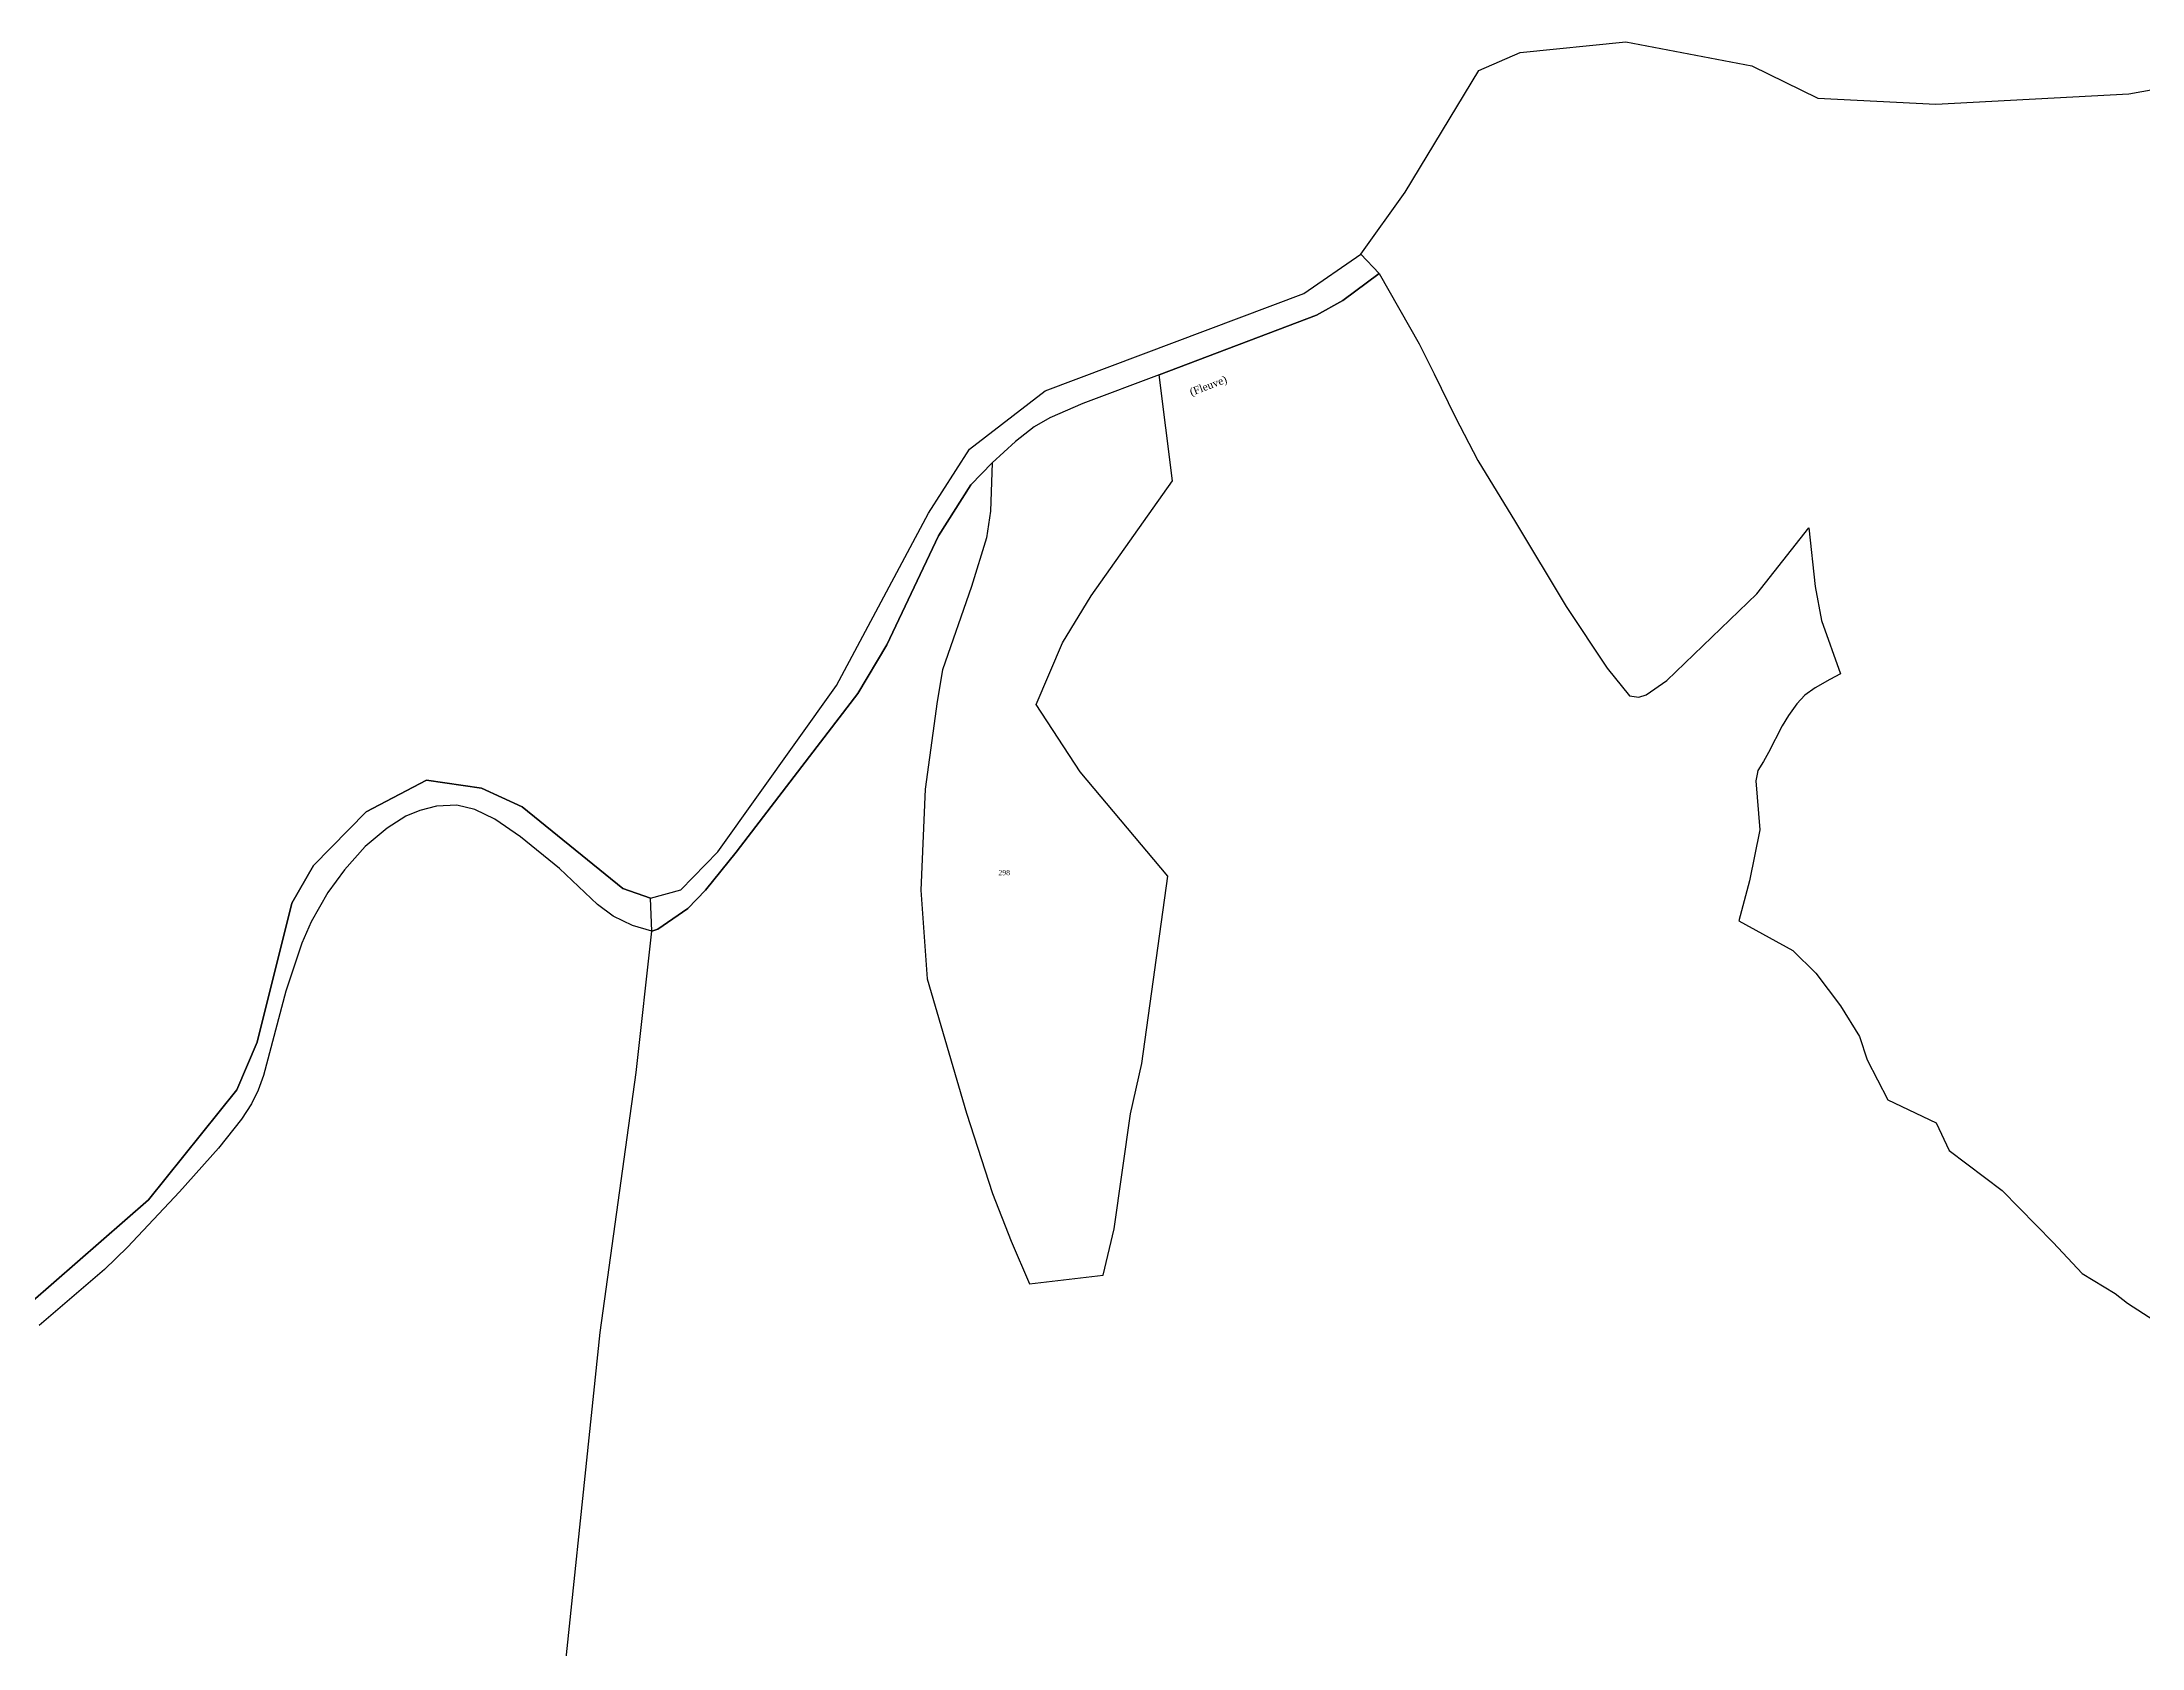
# Model space of a CAD drawing. Extents: x 1204521 to 1207304, y 6151741 to 6153999.
# Drawn here: x 1205646 to 1206475, y 6153249 to 6153883 of the extents above; entities that cross this region are included whole.
import ezdxf

# ---------------------------------------------------------------- set-up
doc = ezdxf.new("R2010")
doc.units = 0
doc.linetypes.add('CONTINU', pattern=[0])
for name, color, linetype in [('1LIEUDIT', 7, 'CONTINU'), ('1PARCELLE', 7, 'CONTINU'), ('1SECTION', 7, 'CONTINU'), ('1SUBDSECT', 7, 'CONTINU'), ('1TRONFLUV', 7, 'CONTINU'), ('3PARCELLETEX', 7, 'CONTINU'), ('3TRONFLUVTEX', 7, 'CONTINU')]:
    doc.layers.add(name, color=color, linetype=linetype)
doc.styles.get("Standard").update_dxf_attribs({"font": 'Times New Roman'})

msp = doc.modelspace()

# ---------------------------------------------------------------- linework, layer by layer
at = {"layer": '1LIEUDIT'}
for points in [[(1205848.16, 6153200.68), (1205866.28, 6153373.31), (1205880.41, 6153475.97), (1205886.69, 6153531.73), (1205886.13, 6153544.77), (1205898.03, 6153548.02), (1205912.72, 6153563.01), (1205959.55, 6153628.79), (1205995.82, 6153696.75), (1206012.04, 6153722.05), (1206041.95, 6153745.07), (1206144.09, 6153783.54), (1206166.5, 6153799.08), (1206173.73, 6153791.43), (1206189.62, 6153763.57), (1206195.54, 6153751.75), (1206203.8, 6153734.86), (1206212.74, 6153717.56), (1206227.55, 6153693.22), (1206247.63, 6153659.96), (1206263.78, 6153635.63), (1206272.64, 6153624.64), (1206276.36, 6153624.08), (1206279.24, 6153625), (1206287.38, 6153630.67), (1206322.95, 6153664.96), (1206343.41, 6153691.02), (1206345.97, 6153667.78), (1206348.39, 6153654.33), (1206355.93, 6153633.31), (1206351.72, 6153631.15), (1206345.98, 6153627.77), (1206341.81, 6153624.91), (1206338.63, 6153621.52), (1206335.35, 6153616.86), (1206332.83, 6153612.74), (1206327.49, 6153602.25), (1206325.5, 6153598.7), (1206323.31, 6153595.2), (1206323.01, 6153593.69), (1206322.53, 6153591.15), (1206324.07, 6153571.68), (1206320.03, 6153551.56), (1206315.75, 6153535.88), (1206337.08, 6153524.06), (1206346.14, 6153515.14), (1206355.98, 6153502.21), (1206363.43, 6153490.09), (1206366.45, 6153480.91), (1206374.61, 6153465.12), (1206393.63, 6153456.04), (1206398.83, 6153445.17), (1206419.76, 6153429.31), (1206439.94, 6153408.87), (1206451.31, 6153396.64), (1206464.32, 6153388.75), (1206469.21, 6153384.83), (1206487.8, 6153372.88)], [(1205848.16, 6153200.68), (1205866.28, 6153373.31), (1205880.41, 6153475.97), (1205886.69, 6153531.73), (1205886.13, 6153544.77), (1205875.18, 6153548.59), (1205835.48, 6153580.84), (1205819.33, 6153588.19), (1205797.65, 6153591.41), (1205773.86, 6153578.91), (1205753.11, 6153557.63), (1205744.49, 6153542.74), (1205730.86, 6153487.97), (1205722.85, 6153469.13), (1205687.87, 6153425.63), (1205641.23, 6153384.92)]]:
    msp.add_lwpolyline(points, dxfattribs=at)
at = {"layer": '1PARCELLE'}
for points in [[(1205848.16, 6153200.68), (1205866.28, 6153373.31), (1205880.41, 6153475.97), (1205886.69, 6153531.73), (1205888.98, 6153532.57), (1205900.89, 6153540.63), (1205907.87, 6153547.94), (1205919.92, 6153562.93), (1205945.87, 6153596.73), (1205967.91, 6153625.57), (1205979.46, 6153644.82), (1205999.82, 6153687.8), (1206012.64, 6153707.9), (1206020.94, 6153716.68), (1206020.4, 6153697.49), (1206018.76, 6153686.96), (1206012.81, 6153667.79), (1206001.36, 6153634.97), (1205999.22, 6153622.47), (1205994.51, 6153587.75), (1205992.88, 6153547.98), (1205995.29, 6153512.89), (1206010.84, 6153459.89), (1206021.11, 6153428.13), (1206028.44, 6153409.34), (1206035.74, 6153392.54), (1206064.85, 6153395.9), (1206069.18, 6153414.18), (1206075.66, 6153459.65), (1206080.02, 6153479.53), (1206090.34, 6153553.39), (1206055.76, 6153594.65), (1206038.38, 6153621.26), (1206048.82, 6153645.52), (1206060.12, 6153664.15), (1206092.25, 6153709.58), (1206086.87, 6153751.39), (1206149.04, 6153774.93), (1206159.44, 6153780.72), (1206173.73, 6153791.43), (1206189.62, 6153763.57), (1206195.54, 6153751.75), (1206203.8, 6153734.86), (1206212.74, 6153717.56), (1206227.55, 6153693.22), (1206247.63, 6153659.96), (1206263.78, 6153635.63), (1206272.64, 6153624.64), (1206276.36, 6153624.08), (1206279.24, 6153625), (1206287.38, 6153630.67), (1206322.95, 6153664.96), (1206343.41, 6153691.02), (1206345.97, 6153667.78), (1206348.39, 6153654.33), (1206355.93, 6153633.31), (1206351.72, 6153631.15), (1206345.98, 6153627.77), (1206341.81, 6153624.91), (1206338.63, 6153621.52), (1206335.35, 6153616.86), (1206332.83, 6153612.74), (1206327.49, 6153602.25), (1206325.5, 6153598.7), (1206323.31, 6153595.2), (1206323.01, 6153593.69), (1206322.53, 6153591.15), (1206324.07, 6153571.68), (1206320.03, 6153551.56), (1206315.75, 6153535.88), (1206337.08, 6153524.06), (1206346.14, 6153515.14), (1206355.98, 6153502.21), (1206363.43, 6153490.09), (1206366.45, 6153480.91), (1206374.61, 6153465.12), (1206393.63, 6153456.04), (1206398.83, 6153445.17), (1206419.76, 6153429.31), (1206439.94, 6153408.87), (1206451.31, 6153396.64), (1206464.32, 6153388.75), (1206469.21, 6153384.83), (1206487.8, 6153372.88)], [(1205848.16, 6153200.68), (1205866.28, 6153373.31), (1205880.41, 6153475.97), (1205886.69, 6153531.73), (1205879.01, 6153534), (1205871.32, 6153537.67), (1205865.2, 6153542.22), (1205850.2, 6153556.44), (1205834.79, 6153569), (1205824.65, 6153575.91), (1205816.74, 6153579.76), (1205809.62, 6153581.42), (1205801.6, 6153581.04), (1205795, 6153579.44), (1205789.46, 6153577.15), (1205782.11, 6153572.42), (1205773.47, 6153565.1), (1205765.34, 6153555.95), (1205758.75, 6153546.97), (1205752.13, 6153535.36), (1205748.46, 6153526.98), (1205742.16, 6153508.1), (1205733.35, 6153474.79), (1205731.25, 6153469), (1205728.57, 6153463.54), (1205724.6, 6153457.48), (1205715.54, 6153446.12), (1205700.2, 6153428.89), (1205679.58, 6153407.04), (1205670.52, 6153398.19), (1205644.78, 6153376.04)]]:
    msp.add_lwpolyline(points, dxfattribs=at)
msp.add_lwpolyline([(1206020.94, 6153716.68), (1206020.4, 6153697.49), (1206018.76, 6153686.96), (1206012.81, 6153667.79), (1206001.36, 6153634.97), (1205999.22, 6153622.47), (1205994.51, 6153587.75), (1205992.88, 6153547.98), (1205995.29, 6153512.89), (1206010.84, 6153459.89), (1206021.11, 6153428.13), (1206028.44, 6153409.34), (1206035.74, 6153392.54), (1206064.85, 6153395.9), (1206069.18, 6153414.18), (1206075.66, 6153459.65), (1206080.02, 6153479.53), (1206090.34, 6153553.39), (1206055.76, 6153594.65), (1206038.38, 6153621.26), (1206048.82, 6153645.52), (1206060.12, 6153664.15), (1206092.25, 6153709.58), (1206086.87, 6153751.39), (1206056.8, 6153740.03), (1206043.8, 6153734.39), (1206037.55, 6153730.82), (1206030.16, 6153725.07), (1206020.94, 6153716.68)], close=True, dxfattribs=at)
at = {"layer": '1SECTION'}
msp.add_lwpolyline([(1205641.23, 6153384.92), (1205687.87, 6153425.63), (1205722.85, 6153469.13), (1205730.86, 6153487.97), (1205744.49, 6153542.74), (1205753.11, 6153557.63), (1205773.86, 6153578.91), (1205797.65, 6153591.41), (1205819.33, 6153588.19), (1205835.48, 6153580.84), (1205875.18, 6153548.59), (1205886.13, 6153544.77), (1205898.03, 6153548.02), (1205912.72, 6153563.01), (1205959.55, 6153628.79), (1205995.82, 6153696.75), (1206012.04, 6153722.05), (1206041.95, 6153745.07), (1206144.09, 6153783.54), (1206166.5, 6153799.08), (1206184.01, 6153823.44), (1206213.07, 6153871.52), (1206229.41, 6153878.63), (1206271.18, 6153882.78), (1206320.93, 6153873.41), (1206346.91, 6153860.59), (1206393.55, 6153858.27), (1206469.7, 6153862.34), (1206580.45, 6153882.24)], dxfattribs=at)
at = {"layer": '1SUBDSECT'}
msp.add_lwpolyline([(1205641.23, 6153384.92), (1205687.87, 6153425.63), (1205722.85, 6153469.13), (1205730.86, 6153487.97), (1205744.49, 6153542.74), (1205753.11, 6153557.63), (1205773.86, 6153578.91), (1205797.65, 6153591.41), (1205819.33, 6153588.19), (1205835.48, 6153580.84), (1205875.18, 6153548.59), (1205886.13, 6153544.77), (1205898.03, 6153548.02), (1205912.72, 6153563.01), (1205959.55, 6153628.79), (1205995.82, 6153696.75), (1206012.04, 6153722.05), (1206041.95, 6153745.07), (1206144.09, 6153783.54), (1206166.5, 6153799.08), (1206166.5, 6153799.08), (1206173.73, 6153791.43), (1206189.62, 6153763.57), (1206195.54, 6153751.75), (1206203.8, 6153734.86), (1206212.74, 6153717.56), (1206227.55, 6153693.22), (1206247.63, 6153659.96), (1206263.78, 6153635.63), (1206272.64, 6153624.64), (1206276.36, 6153624.08), (1206279.24, 6153625), (1206287.38, 6153630.67), (1206322.95, 6153664.96), (1206343.41, 6153691.02), (1206345.97, 6153667.78), (1206348.39, 6153654.33), (1206355.93, 6153633.31), (1206351.72, 6153631.15), (1206345.98, 6153627.77), (1206341.81, 6153624.91), (1206338.63, 6153621.52), (1206335.35, 6153616.86), (1206332.83, 6153612.74), (1206327.49, 6153602.25), (1206325.5, 6153598.7), (1206323.31, 6153595.2), (1206323.01, 6153593.69), (1206322.53, 6153591.15), (1206324.07, 6153571.68), (1206320.03, 6153551.56), (1206315.75, 6153535.88), (1206337.08, 6153524.06), (1206346.14, 6153515.14), (1206355.98, 6153502.21), (1206363.43, 6153490.09), (1206366.45, 6153480.91), (1206374.61, 6153465.12), (1206393.63, 6153456.04), (1206398.83, 6153445.17), (1206419.76, 6153429.31), (1206439.94, 6153408.87), (1206451.31, 6153396.64), (1206464.32, 6153388.75), (1206469.21, 6153384.83), (1206487.8, 6153372.88)], dxfattribs=at)
at = {"layer": '1TRONFLUV'}
msp.add_lwpolyline([(1205641.23, 6153384.92), (1205687.87, 6153425.63), (1205722.85, 6153469.13), (1205730.86, 6153487.97), (1205744.49, 6153542.74), (1205753.11, 6153557.63), (1205773.86, 6153578.91), (1205797.65, 6153591.41), (1205819.33, 6153588.19), (1205835.48, 6153580.84), (1205875.18, 6153548.59), (1205886.13, 6153544.77), (1205898.03, 6153548.02), (1205912.72, 6153563.01), (1205959.55, 6153628.79), (1205995.82, 6153696.75), (1206012.04, 6153722.05), (1206041.95, 6153745.07), (1206144.09, 6153783.54), (1206166.5, 6153799.08), (1206173.73, 6153791.43), (1206159.44, 6153780.72), (1206149.04, 6153774.93), (1206086.87, 6153751.39), (1206056.8, 6153740.03), (1206043.8, 6153734.39), (1206037.55, 6153730.82), (1206030.16, 6153725.07), (1206020.94, 6153716.68), (1206012.64, 6153707.9), (1205999.82, 6153687.8), (1205979.46, 6153644.82), (1205967.91, 6153625.57), (1205945.87, 6153596.73), (1205919.92, 6153562.93), (1205907.87, 6153547.94), (1205900.89, 6153540.63), (1205888.98, 6153532.57), (1205886.69, 6153531.73), (1205879.01, 6153534), (1205871.32, 6153537.67), (1205865.2, 6153542.22), (1205850.2, 6153556.44), (1205834.79, 6153569), (1205824.65, 6153575.91), (1205816.74, 6153579.76), (1205809.62, 6153581.42), (1205801.6, 6153581.04), (1205795, 6153579.44), (1205789.46, 6153577.15), (1205782.11, 6153572.42), (1205773.47, 6153565.1), (1205765.34, 6153555.95), (1205758.75, 6153546.97), (1205752.13, 6153535.36), (1205748.46, 6153526.98), (1205742.16, 6153508.1), (1205733.35, 6153474.79), (1205731.25, 6153469), (1205728.57, 6153463.54), (1205724.6, 6153457.48), (1205715.54, 6153446.12), (1205700.2, 6153428.89), (1205679.58, 6153407.04), (1205670.52, 6153398.19), (1205644.78, 6153376.04)], dxfattribs=at)

# ---------------------------------------------------------------- texts
at = {"layer": '3PARCELLETEX'}
msp.add_text('298', height=2, dxfattribs=at).set_placement((1206023.45, 6153553.84))
at = {"layer": '3TRONFLUVTEX'}
msp.add_text('(Fleuve)', height=3, rotation=20.7, dxfattribs=at).set_placement((1206099.66, 6153743))

doc.saveas('drawing.dxf')
